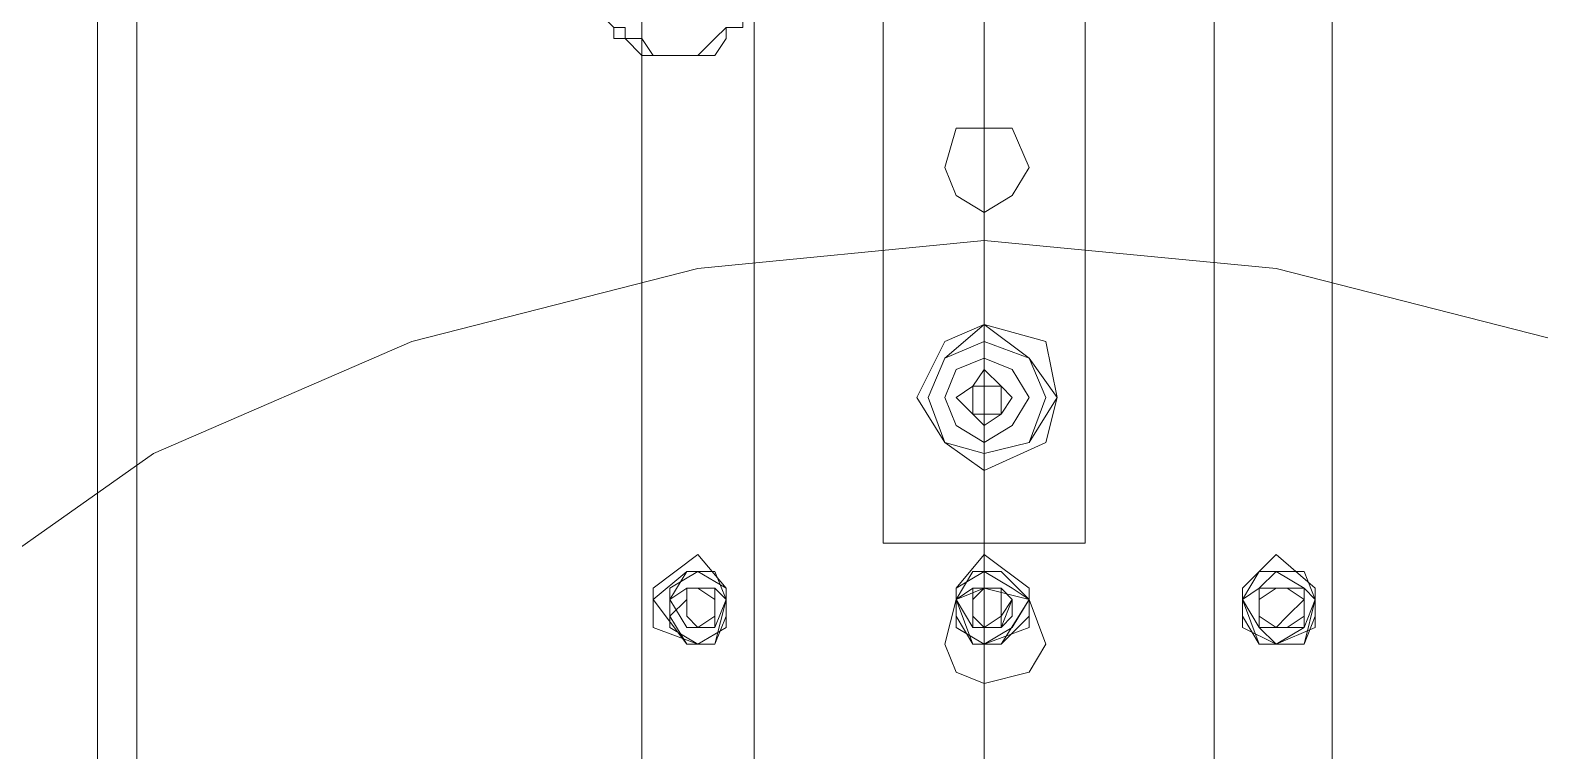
# Model space of a CAD drawing. Header units: millimetres. Extents: x 3220 to 226993, y 817 to 176024.
# Drawn here: x 199404.9 to 199794, y 147323.7 to 147509.6 of the extents above; entities that cross this region are included whole.
import ezdxf

# ---------------------------------------------------------------- set-up
doc = ezdxf.new("R2010")
doc.units = ezdxf.units.MM
doc.linetypes.add('AXES', pattern=[50.8, 31.75, -6.35, 6.35, -6.35])
doc.layers.add('Axe', color=1, linetype='AXES', lineweight=9)

# ---------------------------------------------------------------- blocks, each defined once
blk = doc.blocks.new('section b-c')
at = {"layer": 'Axe', "ltscale": 15}
blk.add_line((9000, -4000), (9000, 33323.92), dxfattribs=at)
blk = doc.blocks.new('ligne broyage L 2')
at = {"color": 7, "linetype": 'Continuous', "lineweight": 5, "true_color": 0x000007}
for points in [[(-59.31, 10824.55), (-59.31, 11646.21), (-59.31, 11646.21)], [(-59.31, 10815.87), (-59.31, 11646.21), (-59.31, 11646.21)], [(59.31, 11646.21), (59.31, 10824.55), (59.31, 10824.55)], [(59.31, 11646.21), (59.31, 10815.87), (59.31, 10815.87)], [(-88.24, 10846.25), (-88.24, 11634.64), (-88.24, 11634.64)], [(89.69, 11634.64), (89.69, 10846.25), (89.69, 10846.25)], [(-228.56, 11390.16), (-228.56, 10765.24), (-228.56, 10765.24)], [(-218.43, 11345.32), (-218.43, 10690.02), (-218.43, 10690.02)], [(-95.47, 11335.19), (-95.47, 11330.85), (-99.81, 11327.96), (-99.81, 11309.15), (-95.47, 11304.82), (-92.58, 11304.82), (-92.58, 11301.92), (-88.24, 11301.92), (-85.35, 11297.58), (-73.78, 11297.58), (-69.44, 11301.92), (-66.54, 11304.82), (-62.2, 11304.82), (-62.2, 11309.15)], [(-99.81, 11330.85), (-99.81, 11327.96), (-102.71, 11323.62), (-102.71, 11316.39), (-99.81, 11312.05), (-99.81, 11309.15), (-95.47, 11304.82), (-95.47, 11301.92), (-92.58, 11301.92), (-88.24, 11297.58), (-69.44, 11297.58), (-66.54, 11301.92), (-66.54, 11304.82)], [(26.04, 11171.73), (-26.04, 11171.73), (-26.04, 11309.15)], [(26.04, 11309.15), (26.04, 11171.73), (26.04, 11171.73)], [(436.87, 10820.21), (429.63, 10893.99), (407.94, 10967.76), (377.56, 11034.3), (334.16, 11097.95), (277.74, 11150.03), (218.43, 11194.87), (149, 11223.81), (75.22, 11242.61), (0, 11249.85), (-73.78, 11242.61), (-147.55, 11223.81), (-214.09, 11194.87), (-277.74, 11150.03), (-328.37, 11097.95), (-373.22, 11034.3), (-406.49, 10967.76), (-425.29, 10893.99), (-432.53, 10820.21)], [(0, 11205), (4.34, 11205), (4.34, 11212.23), (-2.89, 11212.23), (-2.89, 11209.34)], [(-85.35, 11160.16), (-73.78, 11168.84), (-73.78, 11168.84)], [(-73.78, 11168.84), (-66.54, 11160.16), (-66.54, 11150.03)], [(-7.23, 11160.16), (0, 11168.84), (0, 11168.84)], [(0, 11168.84), (11.57, 11160.16), (11.57, 11150.03)], [(66.54, 11160.16), (75.22, 11168.84), (75.22, 11168.84)], [(75.22, 11168.84), (85.35, 11160.16), (85.35, 11150.03)], [(-76.67, 11145.69), (-85.35, 11157.26), (-76.67, 11164.5)], [(-76.67, 11164.5), (-81.01, 11157.26), (-81.01, 11152.92), (-76.67, 11145.69)], [(-69.44, 11164.5), (-66.54, 11157.26), (-66.54, 11160.16), (-73.78, 11164.5), (-81.01, 11160.16), (-81.01, 11150.03), (-73.78, 11145.69), (-66.54, 11150.03), (-66.54, 11157.26)], [(-69.44, 11164.5), (-76.67, 11164.5)], [(-69.44, 11145.69), (-66.54, 11152.92), (-66.54, 11157.26), (-69.44, 11164.5)], [(-2.89, 11145.69), (-7.23, 11157.26), (-2.89, 11164.5), (4.34, 11164.5)], [(4.34, 11164.5), (11.57, 11157.26), (7.23, 11160.16), (0, 11164.5), (-7.23, 11160.16), (-7.23, 11150.03), (0, 11145.69), (7.23, 11150.03), (11.57, 11157.26)], [(-2.89, 11164.5), (-7.23, 11157.26), (-7.23, 11152.92), (-2.89, 11145.69)], [(4.34, 11145.69), (11.57, 11152.92), (11.57, 11157.26), (4.34, 11164.5)], [(70.88, 11164.5), (66.54, 11157.26), (70.88, 11145.69)], [(82.46, 11164.5), (85.35, 11157.26), (82.46, 11160.16), (75.22, 11164.5), (70.88, 11160.16), (66.54, 11157.26), (70.88, 11150.03), (75.22, 11145.69), (82.46, 11150.03), (85.35, 11157.26)], [(70.88, 11164.5), (66.54, 11157.26), (66.54, 11152.92), (70.88, 11145.69)], [(82.46, 11164.5), (70.88, 11164.5)], [(82.46, 11145.69), (85.35, 11152.92), (85.35, 11157.26), (82.46, 11164.5)], [(-85.35, 11150.03), (-85.35, 11160.16), (-85.35, 11160.16)], [(-73.78, 11150.03), (-69.44, 11150.03), (-69.44, 11160.16), (-76.67, 11160.16), (-76.67, 11157.26), (-81.01, 11152.92)], [(-73.78, 11150.03), (-69.44, 11150.03), (-69.44, 11157.26), (-73.78, 11160.16), (-76.67, 11160.16), (-76.67, 11152.92)], [(-76.67, 11145.69), (-69.44, 11145.69), (-66.54, 11157.26)], [(-7.23, 11150.03), (-7.23, 11160.16), (-7.23, 11160.16)], [(0, 11150.03), (4.34, 11150.03), (4.34, 11160.16), (0, 11160.16), (-2.89, 11157.26), (-2.89, 11152.92)], [(0, 11150.03), (4.34, 11150.03), (7.23, 11152.92), (7.23, 11157.26), (4.34, 11160.16), (0, 11160.16), (-2.89, 11157.26), (-2.89, 11152.92)], [(-2.89, 11145.69), (4.34, 11145.69), (11.57, 11157.26)], [(66.54, 11150.03), (66.54, 11160.16), (66.54, 11160.16)], [(75.22, 11150.03), (78.12, 11150.03), (82.46, 11152.92), (82.46, 11157.26), (78.12, 11160.16), (75.22, 11160.16), (70.88, 11157.26), (70.88, 11152.92)], [(75.22, 11150.03), (78.12, 11150.03), (82.46, 11152.92), (82.46, 11157.26), (78.12, 11160.16), (75.22, 11160.16), (70.88, 11157.26), (70.88, 11152.92)], [(70.88, 11145.69), (82.46, 11145.69), (85.35, 11157.26)], [(-73.78, 11145.69), (-85.35, 11150.03)], [(-66.54, 11150.03), (-73.78, 11145.69)], [(0, 11145.69), (-7.23, 11150.03), (-7.23, 11150.03)], [(11.57, 11150.03), (0, 11145.69), (0, 11145.69)], [(75.22, 11145.69), (66.54, 11150.03), (66.54, 11150.03)], [(85.35, 11150.03), (75.22, 11145.69)]]:
    blk.add_lwpolyline(points, dxfattribs=at)
for points in [[(11.57, 11268.65), (7.23, 11278.78), (-7.23, 11278.78), (-10.13, 11268.65), (-7.23, 11261.42), (0, 11257.08), (7.23, 11261.42)], [(18.81, 11209.34), (11.57, 11219.47), (0, 11228.15), (-10.13, 11219.47), (-14.47, 11209.34), (-10.13, 11197.77), (0, 11194.87), (11.57, 11197.77), (18.81, 11209.34), (15.91, 11223.81), (0, 11228.15), (-10.13, 11223.81), (-17.36, 11209.34), (-10.13, 11197.77), (0, 11190.54), (15.91, 11197.77)], [(15.91, 11209.34), (11.57, 11219.47), (0, 11223.81), (-10.13, 11219.47), (-14.47, 11209.34), (-10.13, 11197.77), (0, 11194.87), (11.57, 11197.77)], [(11.57, 11209.34), (7.23, 11216.57), (0, 11219.47), (-7.23, 11216.57), (-10.13, 11209.34), (-7.23, 11202.11), (0, 11197.77), (7.23, 11202.11)], [(11.57, 11209.34), (7.23, 11216.57), (0, 11219.47), (-7.23, 11216.57), (-10.13, 11209.34), (-7.23, 11202.11), (0, 11197.77), (7.23, 11202.11), (11.57, 11209.34), (7.23, 11216.57), (0, 11219.47), (-7.23, 11216.57), (-10.13, 11209.34), (-7.23, 11202.11), (0, 11197.77), (7.23, 11202.11)], [(11.57, 11209.34), (7.23, 11216.57), (0, 11219.47), (-7.23, 11216.57), (-10.13, 11209.34), (-7.23, 11202.11), (0, 11197.77), (7.23, 11202.11)], [(7.23, 11209.34), (4.34, 11212.23), (0, 11216.57), (-2.89, 11212.23), (-7.23, 11209.34), (-2.89, 11205), (0, 11202.11), (4.34, 11205)], [(4.34, 11209.34), (4.34, 11212.23), (-2.89, 11212.23), (-2.89, 11205), (4.34, 11205)], [(4.34, 11209.34), (4.34, 11212.23), (-2.89, 11212.23), (-2.89, 11205), (4.34, 11205)], [(-66.54, 11157.26), (-69.44, 11160.16), (-76.67, 11160.16), (-81.01, 11157.26), (-76.67, 11150.03), (-69.44, 11150.03)], [(-66.54, 11157.26), (-69.44, 11160.16), (-76.67, 11160.16), (-81.01, 11157.26), (-76.67, 11150.03), (-69.44, 11150.03)], [(-69.44, 11157.26), (-69.44, 11160.16), (-76.67, 11160.16), (-76.67, 11152.92), (-73.78, 11150.03), (-69.44, 11152.92)], [(-69.44, 11157.26), (-69.44, 11160.16), (-76.67, 11160.16), (-76.67, 11152.92), (-73.78, 11150.03), (-69.44, 11152.92)], [(15.91, 11145.69), (11.57, 11157.26), (0, 11160.16), (-7.23, 11157.26), (-10.13, 11145.69), (-7.23, 11138.46), (0, 11135.57), (11.57, 11138.46)], [(7.23, 11157.26), (4.34, 11160.16), (-2.89, 11160.16), (-7.23, 11157.26), (-2.89, 11150.03), (4.34, 11150.03)], [(7.23, 11157.26), (4.34, 11160.16), (-2.89, 11160.16), (-2.89, 11152.92), (0, 11150.03), (4.34, 11152.92)], [(7.23, 11157.26), (4.34, 11160.16), (-2.89, 11160.16), (-2.89, 11150.03), (4.34, 11150.03)], [(7.23, 11157.26), (4.34, 11160.16), (-2.89, 11160.16), (-2.89, 11152.92), (0, 11150.03), (4.34, 11152.92)], [(82.46, 11157.26), (78.12, 11160.16), (70.88, 11160.16), (70.88, 11152.92), (75.22, 11150.03), (78.12, 11152.92)], [(82.46, 11157.26), (82.46, 11160.16), (70.88, 11160.16), (70.88, 11150.03), (82.46, 11150.03)], [(82.46, 11157.26), (82.46, 11160.16), (70.88, 11160.16), (70.88, 11150.03), (82.46, 11150.03)], [(82.46, 11157.26), (78.12, 11160.16), (70.88, 11160.16), (70.88, 11152.92), (75.22, 11150.03), (78.12, 11152.92)]]:
    blk.add_lwpolyline(points, close=True, dxfattribs=at)

msp = doc.modelspace()

# ---------------------------------------------------------------- block references
at = {"color": 2}
msp.add_blockref('section b-c', (190650.83, 135943.7), dxfattribs=at)
msp.add_blockref('ligne broyage L 2', (199650.83, 136205.53))

doc.saveas('drawing.dxf')
